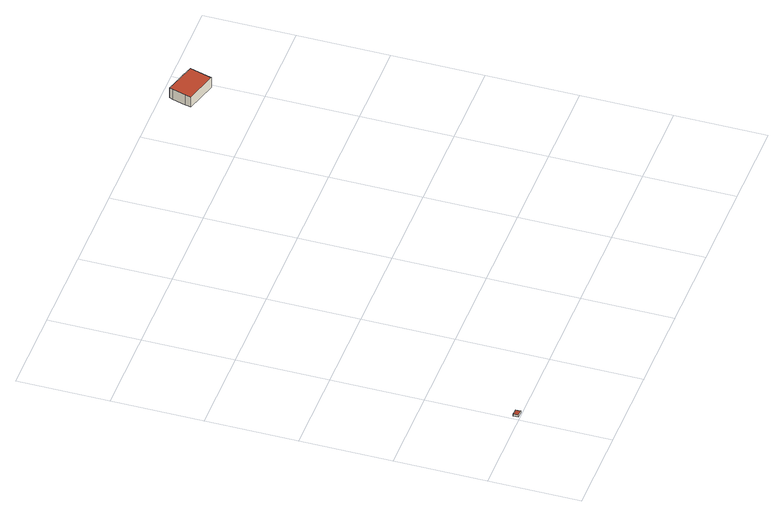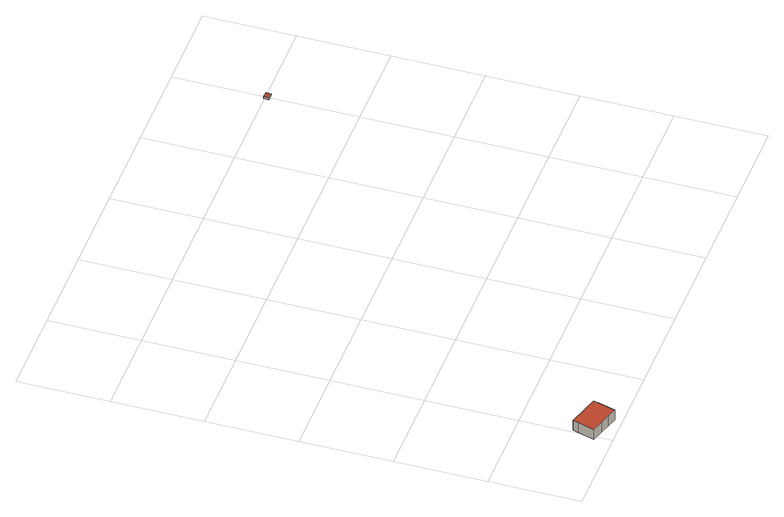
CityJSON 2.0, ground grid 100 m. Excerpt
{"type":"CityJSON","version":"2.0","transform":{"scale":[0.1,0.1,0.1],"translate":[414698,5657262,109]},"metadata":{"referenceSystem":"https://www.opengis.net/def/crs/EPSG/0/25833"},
"CityObjects":{
"building1":{"type":"Building","attributes":{"Dachtyp_tdc":"tdcPolyFlatRoof","Gemeindeschluessel":14612000,"Dachneigung":5.67,"QualitaetDacherkennung":79,"Geometrietyp2DReferenz":"3000","measuredHeight":2.78,"function":"31001_9998","roofType":"2100"},"geometry":[{"type":"Solid","lod":"2","boundaries":[[[[0,1,2,3]],[[1,4,5,2]],[[4,6,7,5]],[[6,0,3,7]],[[6,4,1,0]],[[3,2,5,7]]]],"semantics":{"surfaces":[{"type":"WallSurface"},{"type":"RoofSurface"},{"type":"GroundSurface"}],"values":[[0,0,0,0,1,2]]}}]},
"building2":{"type":"Building","attributes":{"Dachtyp_tdc":"tdcLeanToRoof","Gemeindeschluessel":14612000,"Dachneigung":0,"QualitaetDacherkennung":100,"Geometrietyp2DReferenz":"3000","measuredHeight":12.72,"function":"31001_9998","roofType":"2100"},"geometry":[{"type":"Solid","lod":"2","boundaries":[[[[8,9,10,11]],[[9,12,13,10]],[[12,14,15,13]],[[14,16,17,15]],[[16,18,19,17]],[[18,20,21,19]],[[20,22,23,21]],[[22,24,25,23]],[[24,8,11,25]],[[24,22,20,18,16,14,12,9,8]],[[11,10,13,15,17,19,21,23,25]]]],"semantics":{"surfaces":[{"type":"WallSurface"},{"type":"RoofSurface"},{"type":"GroundSurface"}],"values":[[0,0,0,0,0,0,0,0,0,1,2]]}}]}
},
"vertices":[
[80,60,64],[77,4,69],[77,4,41],[80,60,41],[6,8,69],[6,8,41],[9,64,64],[9,64,41],
[3987,4620,129],[3970,4565,129],[3970,4565,2],[3987,4620,2],[3613,4666,129],[3613,4666,2],[3630,4725,129],[3630,4725,2],[3673,4873,129],[3673,4873,2],[3685,4916,129],[3685,4916,2],[3795,4884,129],[3795,4884,2],[3910,4850,129],[3910,4850,2],[4043,4811,129],[4043,4811,2]
]}
